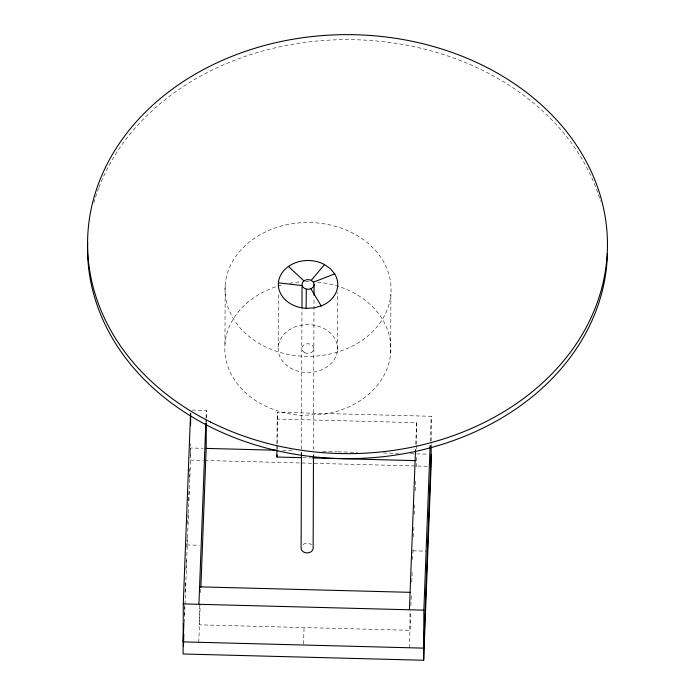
<?xml version="1.0" encoding="UTF-8"?>
<svg xmlns="http://www.w3.org/2000/svg" width="695" height="695" viewBox="0 0 695 695"><rect width="100%" height="100%" fill="white"/><g stroke="black" fill="none" stroke-linecap="round" stroke-linejoin="round"><path stroke-width="0.52" stroke-dasharray="3.48 2.61" d="M184.305 622.581L190.5 460.116L190.56 443.662M199.517 605.31L199.448 624.84L409.954 630.313L410.024 610.783M206.267 423.446L206.285 419.111M206.285 418.025L206.311 410.432L190.673 410.024M224.971 344.112L225.171 284.985M276.923 449.43L276.931 445.087M276.94 444.009L277.288 412.274L431.256 416.279L431.161 444.487M277.157 449.17L277.288 412.274M278.191 346.979L278.382 292.482M301.465 449.248L301.951 308.884M313.497 449.561L314.027 297.443M337.466 350.176A29.703 23.934 0.2 0 0 294.689 327.102A29.703 23.934 0.2 0 0 291.335 368.463A29.703 23.934 0.2 0 0 337.466 350.176L337.666 292.465M390.694 353.043L390.903 293.907A83.035 66.92 0.2 0 0 271.293 229.385A83.035 66.92 0.2 0 0 261.919 345.041A83.035 66.92 0.2 0 0 390.903 293.907M416.444 457.397L416.14 468.169M416.47 448.718L416.479 445.46M416.487 444.374L416.566 422.673L277.027 419.05M184.175 614.953L184.54 605.258M185.035 592.331L185.443 581.567M185.895 569.718L186.347 557.868M186.764 547.095L187.216 535.246M187.667 523.396L188.076 512.632M188.527 500.782L188.944 490.01M189.396 478.16L189.804 467.387M190.256 455.538L190.543 447.997L203.053 448.327M205.859 422.334L205.981 419.085M206.024 418.008L206.311 410.432M198.787 642.293L200.186 605.501M200.681 592.609L200.846 588.318M303.472 643.987L304.097 627.559M415.74 444.287L416.566 422.673M409.294 647.766L410.693 610.975M410.901 605.606L411.353 593.791M411.796 581.976L412.213 571.229M412.665 559.414L413.073 548.676M413.525 536.87L413.933 526.132M414.385 514.326L414.828 502.52M415.28 490.713L415.688 479.976M430.301 441.195L431.256 416.279M282.57 450.395L293.42 450.673M322.689 451.437L336.788 451.802M337.874 451.828L357.386 452.341M383.414 453.018L398.591 453.409M410.519 453.722L427.868 454.174M302.855 457.701L311.508 457.927M190.5 460.116L203.505 460.455M204.591 460.481L427.825 466.284M186.842 544.941L199.352 545.271M412.986 550.822L426.391 551.17M303.011 544.533A6.02 4.848 0.2 0 1 311.516 544.75M317.546 282.127A83.035 66.92 0.2 0 1 390.807 346.032A83.035 66.92 0.2 0 1 324.044 414.237L302.421 415.358A83.035 66.92 0.2 0 1 225.814 358.967A83.035 66.92 0.2 0 1 277.027 286.392M278.035 286.071A83.035 66.92 0.2 0 1 282.161 284.907M289.502 283.282A83.035 66.92 0.2 0 1 301.291 281.857M305.652 281.675A83.035 66.92 0.2 0 1 311.091 281.71M93.86 202.905A259.947 209.499 0.2 0 1 98.586 188.406M98.959 187.433A259.947 209.499 0.2 0 1 356.118 39.754A259.947 209.499 0.2 0 1 600.532 201.463M304.662 352.695A6.02 4.848 0.2 0 0 313.845 348.734A6.02 4.848 0.2 0 0 304.983 344.303A6.02 4.848 0.2 0 0 304.662 352.695"/><path stroke-width="1.04" d="M190.552 413.273L183.28 603.903L183.106 653.995L423.681 660.25L431.082 466.371L431.152 445.573M190.621 425.21L190.665 413.282M200.881 587.24L206.18 448.405L206.267 423.446M301.769 457.675L276.897 457.023L276.914 450.516M301.456 452.506L301.117 547.912A6.02 4.848 0.2 0 0 306.947 552.916A6.02 4.848 0.2 0 0 313.15 548.225L313.471 454.982M301.96 307.815L302.038 285.367M314.027 295.297L314.07 284.611M423.681 660.25L423.854 610.158L430.136 445.521M306.121 308.337A29.703 23.934 0.2 0 1 279.929 276.732A29.703 23.934 0.2 0 1 324.548 264.569L330.377 268.696L334.686 273.899A29.703 23.934 0.2 0 1 321.194 305.939L313.853 307.937L306.121 308.337L306.321 289.103M183.845 623.571L183.15 641.885L423.724 648.14L431.126 454.261M183.393 646.411L183.845 634.5M198.918 604.311L205.816 423.42M276.897 457.023L276.966 455.095M409.424 609.784L415.532 449.691M334.686 273.899L313.358 282.17A6.02 4.848 0.2 0 1 308.919 289.259A6.02 4.848 0.2 0 1 302.16 283.464A6.02 4.848 0.2 0 1 311.221 280.337L324.548 264.569M206.18 448.405L277.149 450.256M312.585 457.953L415.349 460.629M199.578 586.858L410.085 592.331M183.28 603.903L423.854 610.158M278.417 282.865L302.195 285.558M311.221 280.337L313.358 282.17M288.468 266.437L303.932 280.919M310.9 288.738L321.194 305.939M607.387 253.753A259.947 209.499 0.2 0 1 340.819 458.552A259.947 209.499 0.2 0 1 87.666 242.373M210.681 422.1A259.947 209.499 0.2 0 0 607.334 250.895A259.947 209.499 0.2 0 0 224.511 59.423A259.947 209.499 0.2 0 0 210.681 422.1"/></g></svg>
